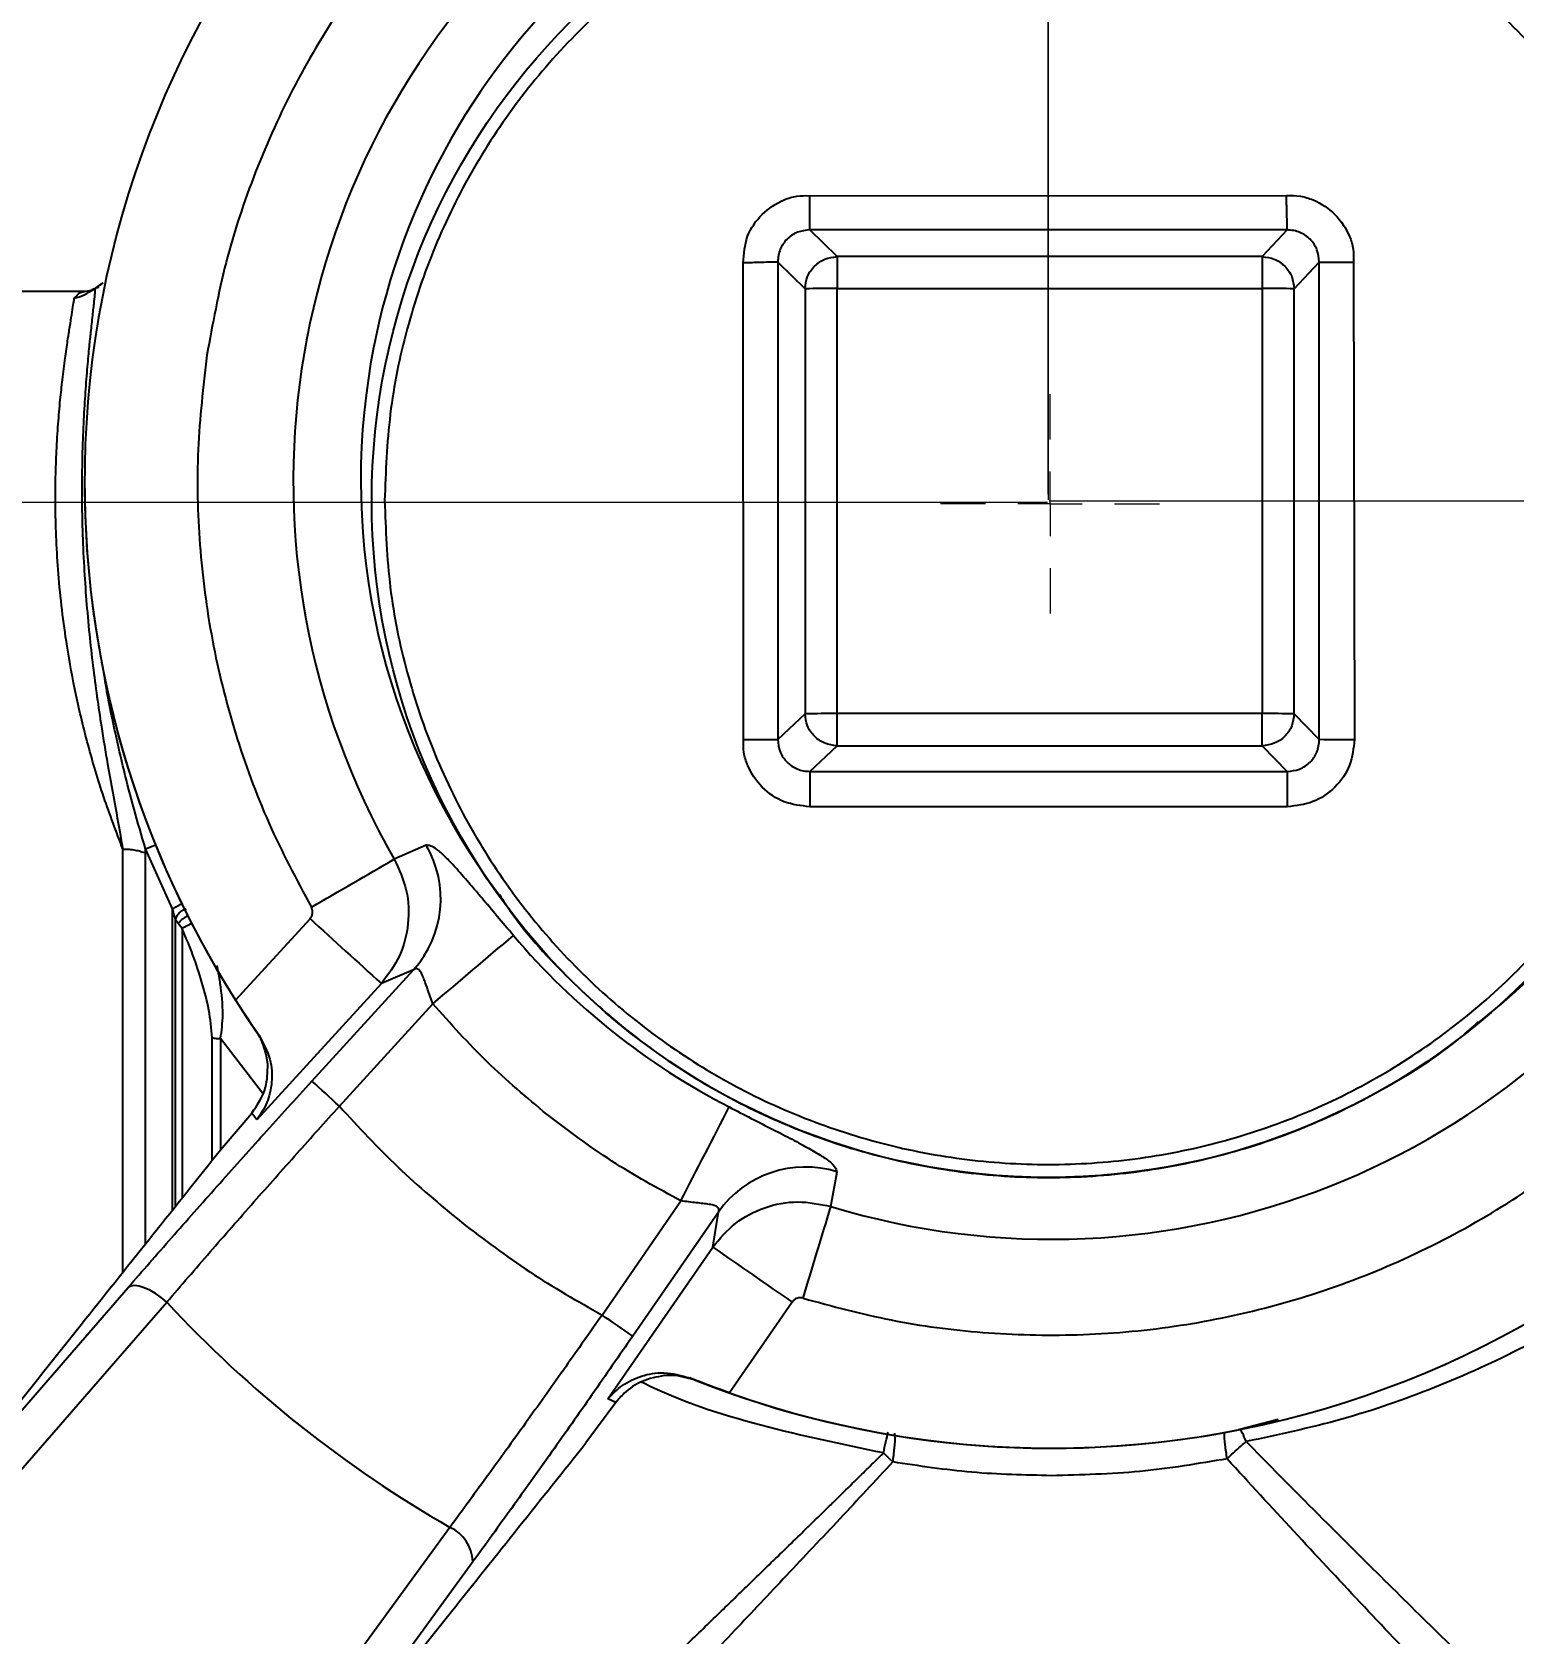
# Model space of a CAD drawing. Header units: millimetres. Extents: x 2278 to 4715, y 679 to 2402.
# Drawn here: x 3263 to 3378, y 1062.6 to 1186.9 of the extents above; entities that cross this region are included whole.
import ezdxf

# ---------------------------------------------------------------- set-up
doc = ezdxf.new("R2010")
doc.units = ezdxf.units.MM
doc.layers.add('10', color=7, linetype='Continuous', lineweight=0)
doc.layers.add('AM_5', color=3, linetype='Continuous', lineweight=25)
doc.styles.add('SLDTEXTSTYLE1', font='txt.shx', dxfattribs={"width": 0.7, "bigfont": 'gbcbig.shx'})
doc.dimstyles.new('SLDDIMSTYLE12$0', dxfattribs={"dimtxt": 12, "dimasz": 10, "dimexe": 0, "dimexo": 0.0625, "dimgap": 0.875, "dimtad": 1, "dimdec": 1, "dimlfac": 1.8, "dimrnd": 1e-09, "dimzin": 12, "dimdsep": 46, "dimtxsty": 'SLDTEXTSTYLE1', "dimcen": 0.09, "dimdle": 8.16, "dimclrd": 3, "dimclre": 3, "dimadec": 0, "dimazin": 3, "dimtfac": 1, "dimtdec": 1, "dimtofl": 0, "dimtmove": 0, "dimatfit": 3, "dimfxl": 0, "dimfrac": 2, "dimtolj": 1, "dimlwd": 5, "dimlwe": 5, "dimarcsym": 0})
doc.dimstyles.new('SLDDIMSTYLE12$3', dxfattribs={"dimtxt": 12, "dimasz": 10, "dimexe": 0, "dimexo": 0.0625, "dimgap": 0.875, "dimtad": 1, "dimdec": 1, "dimlfac": 1.8, "dimrnd": 1e-09, "dimzin": 12, "dimdsep": 46, "dimtxsty": 'SLDTEXTSTYLE1', "dimcen": 0.09, "dimdle": 8.16, "dimclrd": 3, "dimclre": 3, "dimadec": 0, "dimazin": 3, "dimtfac": 1, "dimtdec": 1, "dimtofl": 0, "dimtmove": 0, "dimatfit": 3, "dimfxl": 0, "dimfrac": 2, "dimtolj": 1, "dimlwd": 5, "dimlwe": 5, "dimarcsym": 0})

# ---------------------------------------------------------------- blocks, each defined once
blk = doc.blocks.new('SW_CENTERMARKSYMBOL_19')
at = {"layer": '10', "color": 0}
for p, q in [((0, 1), (0, 1.7)), ((0, 0), (0, 0.5)), ((-1, 0), (-1.7, 0)), ((0, 0), (-0.5, 0)), ((0, 0), (0, -0.5)), ((0, 0), (0.5, 0)), ((1, 0), (1.7, 0)), ((0, -1), (0, -1.7))]:
    blk.add_line(p, q, dxfattribs=at)
blk = doc.blocks.new('*D70')
at = {"layer": 'AM_5', "color": 3, "linetype": 'Continuous', "lineweight": 5, "transparency": 16777216}
for p, q in [((3219.1, 1185.07), (3219.1, 1334.18)), ((3331.87, 1334.18), (3229.1, 1334.18))]:
    blk.add_line(p, q, dxfattribs=at)
at = {"layer": 'AM_5', "color": 3, "lineweight": 5, "transparency": 16777216}
blk.add_line((3341.87, 1150.6), (3341.87, 1334.18), dxfattribs=at)
at = {"layer": 'AM_5', "color": 3, "transparency": 16777216}
for points in [[(3229.1, 1335.85), (3229.1, 1332.52), (3219.1, 1334.18)], [(3331.87, 1335.85), (3331.87, 1332.52), (3341.87, 1334.18)]]:
    blk.add_solid(points, dxfattribs=at)
at = {"layer": 'Defpoints', "color": 0, "transparency": 16777216}
for p in [(3219.1, 1334.18), (3219.1, 1185.01), (3341.87, 1150.54)]:
    blk.add_point(p, dxfattribs=at)
at = {"layer": 'AM_5', "color": 0, "transparency": 16777216, "insert": (3280.49, 1341.06), "char_height": 12, "attachment_point": 5, "style": 'SLDTEXTSTYLE1'}
blk.add_mtext('\\A1;123', dxfattribs=at)
blk = doc.blocks.new('*D71')
at = {"layer": 'AM_5', "color": 3, "lineweight": 5, "transparency": 16777216}
blk.add_line((3341.86, 1151.04), (3341.86, 1334.14), dxfattribs=at)
at = {"layer": 'AM_5', "color": 3, "linetype": 'Continuous', "lineweight": 5, "transparency": 16777216}
for p, q in [((3351.86, 1334.14), (3509.1, 1334.14)), ((3519.1, 1224.84), (3519.1, 1334.14))]:
    blk.add_line(p, q, dxfattribs=at)
at = {"layer": 'AM_5', "color": 3, "transparency": 16777216}
for points in [[(3351.86, 1335.81), (3351.86, 1332.47), (3341.86, 1334.14)], [(3509.1, 1335.81), (3509.1, 1332.47), (3519.1, 1334.14)]]:
    blk.add_solid(points, dxfattribs=at)
at = {"layer": 'Defpoints', "color": 0, "transparency": 16777216}
for p in [(3519.1, 1334.14), (3519.1, 1224.77), (3341.86, 1150.98)]:
    blk.add_point(p, dxfattribs=at)
at = {"layer": 'AM_5', "color": 0, "transparency": 16777216, "insert": (3430.48, 1341.01), "char_height": 12, "attachment_point": 5, "style": 'SLDTEXTSTYLE1'}
blk.add_mtext('\\A1;178', dxfattribs=at)
blk = doc.blocks.new('*D62')
at = {"layer": 'AM_5', "color": 3, "lineweight": 5, "transparency": 16777216}
blk.add_line((3635.07, 1267.98), (3666.32, 1267.98), dxfattribs=at)
at = {"layer": 'AM_5', "color": 3, "linetype": 'Continuous', "lineweight": 5, "transparency": 16777216}
for p, q in [((3666.32, 1257.98), (3666.32, 1160.54)), ((3341.94, 1150.54), (3666.32, 1150.54))]:
    blk.add_line(p, q, dxfattribs=at)
at = {"layer": 'AM_5', "color": 3, "transparency": 16777216}
for points in [[(3664.65, 1257.98), (3667.99, 1257.98), (3666.32, 1267.98)], [(3664.65, 1160.54), (3667.99, 1160.54), (3666.32, 1150.54)]]:
    blk.add_solid(points, dxfattribs=at)
at = {"layer": 'Defpoints', "color": 0, "transparency": 16777216}
for p in [(3635.01, 1267.98), (3341.87, 1150.54), (3666.32, 1150.54)]:
    blk.add_point(p, dxfattribs=at)
at = {"layer": 'AM_5', "color": 0, "transparency": 16777216, "insert": (3659.44, 1209.26), "char_height": 12, "attachment_point": 5, "rotation": 90, "style": 'SLDTEXTSTYLE1'}
blk.add_mtext('\\A1;115', dxfattribs=at)
blk = doc.blocks.new('*D74')
at = {"layer": 'AM_5', "color": 3, "lineweight": 5, "transparency": 16777216}
blk.add_line((3341.8, 1150.4), (3153.8, 1150.4), dxfattribs=at)
at = {"layer": 'AM_5', "color": 3, "linetype": 'Continuous', "lineweight": 5, "transparency": 16777216}
for p, q in [((3153.8, 1140.4), (3153.8, 918.79)), ((3296.05, 908.79), (3153.8, 908.79))]:
    blk.add_line(p, q, dxfattribs=at)
at = {"layer": 'AM_5', "color": 3, "transparency": 16777216}
for points in [[(3152.14, 1140.4), (3155.47, 1140.4), (3153.8, 1150.4)], [(3152.14, 918.79), (3155.47, 918.79), (3153.8, 908.79)]]:
    blk.add_solid(points, dxfattribs=at)
at = {"layer": 'Defpoints', "color": 0, "transparency": 16777216}
for p in [(3341.86, 1150.4), (3153.8, 908.79), (3296.11, 908.79)]:
    blk.add_point(p, dxfattribs=at)
at = {"layer": 'AM_5', "color": 0, "transparency": 16777216, "insert": (3146.93, 976.07), "char_height": 12, "attachment_point": 5, "rotation": 90, "style": 'SLDTEXTSTYLE1'}
blk.add_mtext('\\A1;245', dxfattribs=at)
blk = doc.blocks.new('*D63')
at = {"layer": 'AM_5', "color": 3, "linetype": 'Continuous', "lineweight": 5, "transparency": 16777216}
blk.add_line((3488.29, 1319.25), (3462.48, 1287.2), dxfattribs=at)
at = {"layer": 'AM_5', "color": 3, "lineweight": 5, "transparency": 16777216}
for p, q in [((3409.08, 1220.99), (3409.26, 1220.99)), ((3409.17, 1220.9), (3409.17, 1221.08))]:
    blk.add_line(p, q, dxfattribs=at)
at = {"layer": 'AM_5', "color": 3, "transparency": 16777216}
blk.add_solid([(3461.18, 1288.24), (3463.78, 1286.15), (3456.21, 1279.41)], dxfattribs=at)
at = {"layer": 'Defpoints', "color": 0, "transparency": 16777216}
for p in [(3456.21, 1279.41), (3362.13, 1162.58)]:
    blk.add_point(p, dxfattribs=at)
at = {"layer": 'AM_5', "color": 0, "transparency": 16777216, "insert": (3473.17, 1311.43), "char_height": 12, "attachment_point": 5, "rotation": 51.1543, "style": 'SLDTEXTSTYLE1'}
blk.add_mtext('\\A1;%%C420', dxfattribs=at)

msp = doc.modelspace()

# ---------------------------------------------------------------- linework, layer by layer
at = {"color": 7, "linetype": 'Continuous', "lineweight": 25}
for p, q in [((3323.367, 1174.205), (3360.337, 1174.218)), ((3325.477, 1169.474), (3323.367, 1171.542)), ((3360.4, 1171.542), (3323.367, 1171.542)), ((3360.4, 1171.542), (3358.452, 1169.474)), ((3318.22, 1132.016), (3318.185, 1168.989)), ((3320.88, 1169.055), (3322.991, 1166.988)), ((3320.88, 1169.055), (3320.88, 1132.021)), ((3358.452, 1169.474), (3325.477, 1169.474)), ((3360.941, 1166.988), (3362.885, 1169.051)), ((3362.885, 1132.025), (3362.885, 1169.051)), ((3365.547, 1169.045), (3365.622, 1132.02)), ((3268.011, 1167.083), (3268.097, 1167.09)), ((3268.097, 1167.09), (3268.22, 1167.1)), ((3268.311, 1167.31), (3268.303, 1167.204)), ((3267.074, 1166.774), (3256.927, 1166.774)), ((3322.991, 1166.988), (3322.991, 1134.013)), ((3325.477, 1134.018), (3325.477, 1166.993)), ((3325.477, 1166.993), (3358.452, 1166.993)), ((3358.452, 1166.993), (3358.452, 1134.018)), ((3360.941, 1134.013), (3360.941, 1166.988)), ((3289.374, 1150.674), (3289.374, 1150.666)), ((3322.991, 1134.013), (3320.88, 1132.021)), ((3358.452, 1134.018), (3325.477, 1134.018)), ((3362.885, 1132.025), (3360.941, 1134.013)), ((3323.371, 1129.537), (3325.477, 1131.524)), ((3325.477, 1131.524), (3358.452, 1131.524)), ((3358.452, 1131.524), (3360.396, 1129.537)), ((3323.371, 1129.537), (3360.396, 1129.537)), ((3360.396, 1126.794), (3323.371, 1126.794)), ((3271.832, 1123.204), (3271.83, 1123.534)), ((3273.913, 1118.874), (3271.83, 1123.534)), ((3293.6, 1123.824), (3291.127, 1122.72)), ((3273.913, 1118.844), (3273.913, 1118.874)), ((3273.922, 1118.841), (3273.913, 1118.874)), ((3274.361, 1117.728), (3274.162, 1118.009)), ((3274.662, 1117.344), (3274.361, 1117.728)), ((3278.818, 1111.786), (3284.59, 1118.112)), ((3284.737, 1105.506), (3292.624, 1114.149)), ((3292.624, 1114.149), (3290.12, 1113.081)), ((3290.12, 1113.081), (3280.466, 1102.503)), ((3286.868, 1103.566), (3294.12, 1111.513)), ((3280.899, 1104.585), (3277.649, 1108.803)), ((3280.417, 1109.364), (3280.64, 1109.057)), ((3281.197, 1107.572), (3281.194, 1107.576)), ((3281.308, 1106.819), (3281.197, 1107.572)), ((3277.635, 1100.172), (3280.079, 1103.033)), ((3280.466, 1102.503), (3280.079, 1103.033)), ((3324.996, 1095.785), (3325.475, 1098.474)), ((3307.246, 1087.36), (3313.356, 1096.215)), ((3316.267, 1095.346), (3309.621, 1085.716)), ((3315.83, 1092.635), (3316.267, 1095.346)), ((3307.696, 1080.848), (3315.83, 1092.635)), ((3253.792, 1070.262), (3270.478, 1089.499)), ((3256.813, 1069.195), (3273.469, 1088.357)), ((3321.991, 1088.367), (3317.128, 1081.32)), ((3313.002, 1082.661), (3312.071, 1082.662)), ((3313.006, 1082.659), (3313.002, 1082.661)), ((3314.419, 1082.323), (3313.006, 1082.659)), ((3314.056, 1082.483), (3314.419, 1082.323)), ((3308.318, 1080.574), (3305.989, 1077.435)), ((3308.318, 1080.574), (3307.696, 1080.848)), ((3359.692, 1079.265), (3356.618, 1078.447)), ((3356.618, 1078.447), (3356.618, 1078.447)), ((3329.073, 1076.658), (3329.523, 1076.233)), ((3355.736, 1076.208), (3356.047, 1076.511)), ((3329.523, 1076.233), (3329.797, 1075.962)), ((3295.434, 1070.888), (3280.49, 1050.364)), ((3282.215, 1047.658), (3297.225, 1068.227))]:
    msp.add_line(p, q, dxfattribs=at)
at = {"color": 7, "linetype": 'Continuous', "lineweight": 25, "flags": 128}
for points in [[(3325.477, 1169.474), (3325.477, 1169.387), (3325.477, 1169.218), (3325.477, 1168.975), (3325.477, 1168.665), (3325.477, 1168.299), (3325.477, 1167.889), (3325.477, 1167.449), (3325.477, 1166.993)], [(3358.452, 1169.474), (3358.452, 1169.387), (3358.452, 1169.218), (3358.452, 1168.975), (3358.452, 1168.665), (3358.452, 1168.299), (3358.452, 1167.889), (3358.452, 1167.449), (3358.452, 1166.993)], [(3325.477, 1131.524), (3325.477, 1131.611), (3325.477, 1131.78), (3325.477, 1132.024), (3325.477, 1132.335), (3325.477, 1132.704), (3325.477, 1133.116), (3325.477, 1133.559), (3325.477, 1134.018)], [(3358.452, 1131.524), (3358.452, 1131.611), (3358.452, 1131.78), (3358.452, 1132.024), (3358.452, 1132.335), (3358.452, 1132.704), (3358.452, 1133.116), (3358.452, 1133.559), (3358.452, 1134.018)], [(3323.371, 1129.537), (3323.371, 1129.441), (3323.371, 1129.256), (3323.371, 1128.988), (3323.371, 1128.645), (3323.371, 1128.24), (3323.371, 1127.786), (3323.371, 1127.298), (3323.371, 1126.794)], [(3360.396, 1129.537), (3360.396, 1129.441), (3360.396, 1129.256), (3360.396, 1128.988), (3360.396, 1128.645), (3360.396, 1128.24), (3360.396, 1127.786), (3360.396, 1127.298), (3360.396, 1126.794)], [(3270.064, 1090.682), (3270.064, 1093.687), (3270.064, 1098.82), (3270.064, 1103.92), (3270.064, 1108.963), (3270.064, 1113.925), (3270.064, 1118.783), (3270.064, 1123.514)], [(3271.832, 1092.902), (3271.832, 1092.91), (3271.832, 1098.122), (3271.832, 1103.302), (3271.832, 1108.426), (3271.832, 1113.467), (3271.832, 1118.402), (3271.832, 1123.204)], [(3273.913, 1095.516), (3273.913, 1099.108), (3273.913, 1104.16), (3273.913, 1109.149), (3273.913, 1114.053), (3273.913, 1118.844)], [(3274.162, 1095.829), (3274.162, 1098.557), (3274.162, 1103.53), (3274.162, 1108.446), (3274.162, 1113.28), (3274.162, 1118.009)], [(3274.662, 1117.344), (3274.662, 1112.452), (3274.662, 1107.45), (3274.662, 1102.365), (3274.662, 1097.224), (3274.662, 1096.448)], [(3276.994, 1099.387), (3276.994, 1103.943), (3276.994, 1108.876)], [(3277.649, 1108.803), (3277.649, 1103.892), (3277.649, 1100.198)], [(3273.469, 1088.357), (3273.04, 1088.713), (3272.594, 1089.026), (3272.149, 1089.284), (3271.721, 1089.477), (3271.326, 1089.598), (3270.979, 1089.642), (3270.693, 1089.609), (3270.478, 1089.499)]]:
    msp.add_lwpolyline(points, dxfattribs=at)
at = {"color": 7, "linetype": 'Continuous', "lineweight": 25}
msp.add_circle((3341.874, 1150.541), 52.5, dxfattribs=at)
for centre, radius, start, end in [((3342.1, 1152.041), 75, 10.54851, 92.46086), ((3342.099, 1152.052), 58.809, 13.09228, 89.91829), ((3342.099, 1152.041), 75, 130.5515, 212.46111), ((3342.099, 1152.132), 53.574, 308.26934, 171.50515), ((3342.099, 1152.052), 58.809, 133.09211, 209.9183), ((3324.938, 801.457), 365.536, 89.91553, 90.30529), ((3358.998, 807.206), 359.787, 89.69056, 90.08686), ((3342.099, 1152.132), 53.574, 171.50512, 216.90515), ((3342.099, 1152.028), 75, 179.85416, 214.67082), ((3324.938, 768.482), 365.536, 89.91553, 90.30529), ((3358.998, 774.231), 359.787, 89.69056, 90.08686), ((3365.022, 1527.786), 395.766, 269.69056, 270.08686), ((3260.794, 1152.826), 31.302, 290.645, 292.15846), ((3286.45, 1119.659), 8.275, 318.25455, 30.22182), ((2606.349, 2300.869), 1362.702, 299.853963, 300.166528), ((3342.099, 1152.052), 58.81, 253.09221, 329.91815), ((3273.515, 1117.784), 1.132, 68.96163, 69.4452), ((4195.286, 2113.66), 1349.252, 227.54871, 227.866183), ((3342.1, 1152.041), 75, 250.55137, 332.45778), ((2193.245, 2415.511), 1706.557, 310.172067, 310.447019), ((3342.099, 1152.115), 54.664, 220.22866, 242.78205), ((2935.693, 719.844), 520.16, 47.53594, 47.85337), ((769.836, 2406.31), 2861.092, 332.748286, 332.912361), ((3323.026, 1090.567), 8.278, 72.79245, 144.73438), ((-600.799, 2282.936), 4101.365, 343.070862, 343.174801), ((4015, 2095.522), 1222.547, 235.11742, 235.46867), ((3342.099, 1152.109), 93.672, 222.88982, 240.12065), ((3040.26, 699.163), 471.146, 55.13015, 55.48148), ((3342.1, 1152.028), 75, 248.34145, 281.16149), ((3294.169, 1068.104), 3.059, 2.31011, 65.56225)]:
    msp.add_arc(centre, radius, start, end, dxfattribs=at)
for points, knots in [([(3341.666, 981.809), (3344.227, 981.834), (3347.807, 981.869), (3353.076, 982.148), (3357.541, 982.483), (3362.857, 983.049), (3368.426, 983.822), (3374.239, 984.832), (3380.211, 986.088), (3386.287, 987.599), (3392.424, 989.369), (3398.59, 991.404), (3404.753, 993.703), (3410.89, 996.268), (3416.978, 999.099), (3422.998, 1002.192), (3428.931, 1005.547), (3434.76, 1009.159), (3440.469, 1013.025), (3446.045, 1017.139), (3451.472, 1021.496), (3456.738, 1026.09), (3461.829, 1030.915), (3466.734, 1035.963), (3471.441, 1041.226), (3475.939, 1046.695), (3480.217, 1052.364), (3484.266, 1058.221), (3488.075, 1064.258), (3491.637, 1070.463), (3494.942, 1076.828), (3497.983, 1083.341), (3500.752, 1089.99), (3503.243, 1096.764), (3505.448, 1103.652), (3507.363, 1110.641), (3508.981, 1117.718), (3510.299, 1124.872), (3511.312, 1132.089), (3512.016, 1139.356), (3512.409, 1146.66), (3512.488, 1153.988), (3512.251, 1161.326), (3511.697, 1168.661), (3510.825, 1175.979), (3509.634, 1183.266), (3508.126, 1190.508), (3506.301, 1197.693), (3504.161, 1204.806), (3501.707, 1211.833), (3498.942, 1218.762), (3495.869, 1225.578), (3492.492, 1232.269), (3488.815, 1238.821), (3484.841, 1245.221), (3480.576, 1251.456), (3476.025, 1257.514), (3471.193, 1263.382), (3466.086, 1269.049), (3460.709, 1274.501), (3455.263, 1279.549), (3449.789, 1284.201), (3444.331, 1288.471), (3438.706, 1292.513), (3432.925, 1296.321), (3426.997, 1299.89), (3420.935, 1303.212), (3414.749, 1306.282), (3408.452, 1309.095), (3402.059, 1311.647), (3395.583, 1313.933), (3389.046, 1315.95), (3382.471, 1317.692), (3375.898, 1319.157), (3369.404, 1320.339), (3363.115, 1321.236), (3357.591, 1321.819), (3352.708, 1322.187), (3347.884, 1322.426), (3341.91, 1322.543), (3336.393, 1322.433), (3331.124, 1322.161), (3326.659, 1321.824), (3321.343, 1321.259), (3315.774, 1320.485), (3309.961, 1319.476), (3303.989, 1318.219), (3297.913, 1316.709), (3291.775, 1314.938), (3285.61, 1312.904), (3279.447, 1310.604), (3273.31, 1308.039), (3267.222, 1305.209), (3261.202, 1302.115), (3255.269, 1298.76), (3249.44, 1295.148), (3243.731, 1291.283), (3238.155, 1287.169), (3232.728, 1282.811), (3227.462, 1278.217), (3222.371, 1273.393), (3217.466, 1268.345), (3212.759, 1263.082), (3208.261, 1257.612), (3203.983, 1251.944), (3199.934, 1246.087), (3196.125, 1240.05), (3192.563, 1233.844), (3189.258, 1227.479), (3186.215, 1220.967), (3183.453, 1214.316), (3181.116, 1208.034), (3179.838, 1203.929), (3179.275, 1202.12)], [0, 0, 0, 0, 0.01020738, 0.01427401, 0.02103699, 0.02805607, 0.03558666, 0.0434511, 0.05157826, 0.05991132, 0.06840986, 0.07704394, 0.08579098, 0.09463359, 0.10355821, 0.11255405, 0.12161242, 0.13072624, 0.1398897, 0.14909794, 0.15834689, 0.16763314, 0.17695375, 0.18630622, 0.19568842, 0.20509849, 0.21453484, 0.22399606, 0.23348097, 0.24298851, 0.25251779, 0.26206801, 0.27163852, 0.28122873, 0.29083816, 0.30046642, 0.31011319, 0.31977821, 0.32946132, 0.33916239, 0.34888138, 0.35861831, 0.36837328, 0.37814642, 0.38793798, 0.39774825, 0.40757761, 0.41742653, 0.42729557, 0.4371854, 0.4470968, 0.45703069, 0.46698816, 0.47697044, 0.48697902, 0.49701559, 0.50708218, 0.51718117, 0.52731537, 0.53748817, 0.54770366, 0.5569145, 0.56612256, 0.57532659, 0.5845258, 0.59371913, 0.60290519, 0.61208206, 0.62124705, 0.63039624, 0.63952364, 0.64861966, 0.65766788, 0.66663751, 0.67546331, 0.68397889, 0.69196332, 0.69760555, 0.70350123, 0.71121989, 0.72142727, 0.72549391, 0.73225688, 0.73927596, 0.74680655, 0.754671, 0.76279816, 0.77113122, 0.77962976, 0.78826384, 0.79701087, 0.80585349, 0.81477811, 0.82377394, 0.83283231, 0.84194614, 0.85110959, 0.86031783, 0.86956679, 0.87885303, 0.88817364, 0.89752611, 0.90690831, 0.91631839, 0.92575473, 0.93521596, 0.94470086, 0.95420841, 0.96373768, 0.97328791, 0.98285841, 0.99244862, 1, 1, 1, 1]), ([(3342.483, 1302.498), (3344.883, 1302.461), (3348.242, 1302.409), (3353.184, 1302.105), (3357.374, 1301.748), (3362.361, 1301.157), (3367.582, 1300.357), (3373.028, 1299.319), (3378.616, 1298.036), (3384.295, 1296.497), (3390.023, 1294.699), (3395.767, 1292.639), (3401.497, 1290.315), (3407.19, 1287.727), (3412.822, 1284.877), (3418.373, 1281.767), (3423.826, 1278.401), (3429.164, 1274.781), (3434.37, 1270.914), (3439.428, 1266.806), (3444.326, 1262.461), (3449.05, 1257.889), (3453.586, 1253.095), (3457.922, 1248.09), (3462.046, 1242.881), (3465.948, 1237.477), (3469.618, 1231.89), (3473.044, 1226.129), (3476.219, 1220.205), (3479.132, 1214.13), (3481.777, 1207.915), (3484.145, 1201.573), (3486.23, 1195.116), (3488.025, 1188.557), (3489.524, 1181.908), (3490.723, 1175.184), (3491.62, 1168.399), (3492.195, 1161.565), (3492.469, 1155.498), (3492.418, 1151.714), (3492.397, 1150.221)], [0, 0, 0, 0, 0.0302952, 0.0423856, 0.0624901, 0.08336, 0.1057536, 0.1291426, 0.1533151, 0.1781023, 0.2033838, 0.2290707, 0.2550958, 0.2814075, 0.3079654, 0.3347376, 0.3616982, 0.3888263, 0.4161047, 0.4435189, 0.4710571, 0.4987089, 0.526466, 0.5543209, 0.5822674, 0.6103001, 0.6384144, 0.6666062, 0.6948723, 0.7232096, 0.7516156, 0.7800883, 0.8086258, 0.8372268, 0.86589, 0.8946146, 0.9234, 0.9522458, 0.9811519, 1, 1, 1, 1]), ([(3233.515, 1048.217), (3232.555, 1049.217), (3230.065, 1051.81), (3226.284, 1056.223), (3222.152, 1061.426), (3218.252, 1066.831), (3214.582, 1072.418), (3211.156, 1078.179), (3207.981, 1084.102), (3205.068, 1090.178), (3202.423, 1096.392), (3200.055, 1102.735), (3197.97, 1109.192), (3196.175, 1115.751), (3194.676, 1122.399), (3193.477, 1129.123), (3192.582, 1135.909), (3191.997, 1142.743), (3191.724, 1149.611), (3191.765, 1156.498), (3192.122, 1163.391), (3192.797, 1170.275), (3193.79, 1177.135), (3195.102, 1183.957), (3196.731, 1190.726), (3198.677, 1197.428), (3200.936, 1204.047), (3203.508, 1210.571), (3206.389, 1216.984), (3209.576, 1223.271), (3213.064, 1229.42), (3216.848, 1235.416), (3220.925, 1241.245), (3225.288, 1246.894), (3229.932, 1252.349), (3234.851, 1257.599), (3239.86, 1262.455), (3244.915, 1266.927), (3249.973, 1271.025), (3255.2, 1274.901), (3260.594, 1278.532), (3265.07, 1281.33), (3267.794, 1282.826), (3268.621, 1283.28)], [0, 0, 0, 0, 0.0151775, 0.0393292, 0.0635604, 0.0878663, 0.1122429, 0.1366868, 0.161195, 0.1857649, 0.2103945, 0.2350819, 0.2598255, 0.2846241, 0.3094766, 0.3343824, 0.3593409, 0.3843518, 0.409415, 0.4345306, 0.4596989, 0.4849206, 0.5101965, 0.5355275, 0.5609152, 0.5863611, 0.6118672, 0.6374358, 0.6630699, 0.6887726, 0.714548, 0.7404006, 0.7663359, 0.7923603, 0.8184816, 0.8447092, 0.8710544, 0.8948026, 0.918543, 0.942272, 0.9659875, 0.9896862, 1, 1, 1, 1]), ([(3406.614, 1167.042), (3406.013, 1169.309), (3404.797, 1173.894), (3402.025, 1180.545), (3398.511, 1187.022), (3394.195, 1193.178), (3389.134, 1198.885), (3383.42, 1203.995), (3377.155, 1208.412), (3370.455, 1212.058), (3363.486, 1214.877), (3356.383, 1216.843), (3349.279, 1218.047), (3344.538, 1218.199), (3342.194, 1218.275)], [0, 0, 0, 0, 0.079193, 0.1601594, 0.2427828, 0.3278545, 0.4136411, 0.5, 0.5863536, 0.6721403, 0.7572171, 0.8398354, 0.9208043, 1, 1, 1, 1]), ([(3296.848, 1200.408), (3295.113, 1198.677), (3291.63, 1195.203), (3287.165, 1189.276), (3283.327, 1182.896), (3280.255, 1176.114), (3277.911, 1169.074), (3277.029, 1164.233), (3276.589, 1161.823)], [0, 0, 0, 0, 0.1654437, 0.332195, 0.5, 0.6677943, 0.834551, 1, 1, 1, 1]), ([(3318.185, 1168.989), (3318.241, 1169.696), (3318.352, 1171.09), (3319.589, 1172.842), (3321.025, 1173.81), (3322.343, 1174.216), (3323.027, 1174.209), (3323.367, 1174.205)], [0, 0, 0, 0, 0.2548061, 0.5030235, 0.7512335, 0.8766037, 1, 1, 1, 1]), ([(3360.4, 1171.542), (3360.399, 1171.606), (3360.398, 1171.737), (3360.384, 1172.33), (3360.367, 1173.013), (3360.352, 1173.653), (3360.342, 1174.023), (3360.337, 1174.218)], [0, 0, 0, 0, 0.2386603, 0.491323, 0.7193143, 0.8531728, 1, 1, 1, 1]), ([(3360.337, 1174.218), (3360.703, 1174.217), (3361.409, 1174.216), (3362.746, 1173.81), (3364.193, 1172.838), (3365.161, 1171.387), (3365.567, 1170.07), (3365.554, 1169.385), (3365.547, 1169.045)], [0, 0, 0, 0, 0.1326034, 0.256109, 0.503904, 0.7516959, 0.877002, 1, 1, 1, 1]), ([(3323.367, 1171.542), (3323.04, 1171.51), (3322.546, 1171.462), (3321.964, 1171.148), (3321.463, 1170.742), (3321.099, 1170.19), (3320.904, 1169.564), (3320.888, 1169.227), (3320.88, 1169.055)], [0, 0, 0, 0, 0.2493138, 0.3761129, 0.5001652, 0.7410461, 0.8682365, 1, 1, 1, 1]), ([(3362.885, 1169.051), (3362.853, 1169.378), (3362.805, 1169.871), (3362.492, 1170.453), (3362.086, 1170.955), (3361.534, 1171.321), (3360.907, 1171.517), (3360.571, 1171.533), (3360.4, 1171.542)], [0, 0, 0, 0, 0.2493268, 0.3762956, 0.5001656, 0.7420044, 0.8689622, 1, 1, 1, 1]), ([(3320.88, 1169.055), (3320.813, 1169.053), (3320.676, 1169.05), (3320.068, 1169.036), (3319.385, 1169.019), (3318.752, 1169.003), (3318.38, 1168.994), (3318.185, 1168.989)], [0, 0, 0, 0, 0.2438999, 0.4992707, 0.7200727, 0.8527413, 1, 1, 1, 1]), ([(3267.914, 1167.026), (3267.911, 1166.971), (3267.905, 1166.858), (3267.885, 1166.615), (3267.855, 1166.306), (3267.815, 1165.923), (3267.764, 1165.459), (3267.703, 1164.908), (3267.635, 1164.283), (3267.55, 1163.499), (3267.439, 1162.429), (3267.299, 1160.923), (3267.148, 1159.03), (3267.012, 1156.828), (3266.909, 1154.287), (3266.868, 1151.421), (3266.913, 1148.421), (3267.035, 1145.562), (3267.217, 1142.86), (3267.45, 1140.288), (3267.729, 1137.786), (3268.042, 1135.392), (3268.42, 1132.851), (3268.899, 1129.984), (3269.477, 1126.813), (3269.873, 1124.589), (3270.064, 1123.514)], [0, 0, 0, 0, 0.0257976, 0.0525021, 0.0801114, 0.1086272, 0.1380565, 0.1683988, 0.199647, 0.2289254, 0.270324, 0.3238538, 0.3815482, 0.4374253, 0.4959393, 0.5596207, 0.6187306, 0.6691438, 0.7133369, 0.7562168, 0.7942673, 0.8305957, 0.8651667, 0.9070886, 0.9551301, 1, 1, 1, 1]), ([(3267.921, 1167.04), (3267.806, 1166.968), (3267.539, 1166.802), (3267.242, 1166.784), (3267.072, 1166.775)], [0, 0, 0, 0, 0.4312617, 1, 1, 1, 1]), ([(3267.776, 1166.932), (3267.796, 1166.947), (3267.822, 1166.966), (3267.872, 1166.999), (3267.896, 1167.015), (3267.908, 1167.022), (3267.914, 1167.026)], [0, 0, 0, 0, 0.6302652, 0.8372339, 0.9218731, 1, 1, 1, 1]), ([(3268.011, 1167.083), (3267.994, 1167.074), (3267.962, 1167.055), (3267.93, 1167.036), (3267.914, 1167.026)], [0, 0, 0, 0, 0.5015917, 1, 1, 1, 1]), ([(3268.533, 1167.41), (3268.471, 1167.39), (3268.394, 1167.366), (3268.214, 1167.224), (3268.147, 1167.173), (3268.101, 1167.14), (3268.068, 1167.118), (3268.038, 1167.099), (3268.02, 1167.088), (3268.011, 1167.083)], [0, 0, 0, 0, 0.68680521, 0.84065517, 0.91063067, 0.9556871, 0.97981517, 0.98992374, 1, 1, 1, 1]), ([(3270.064, 1123.514), (3269.554, 1124.86), (3268.522, 1127.581), (3267.342, 1131.57), (3266.397, 1135.496), (3265.756, 1138.985), (3265.326, 1142.12), (3265.056, 1144.864), (3264.895, 1147.488), (3264.828, 1150.001), (3264.84, 1152.31), (3264.918, 1154.498), (3265.042, 1156.502), (3265.203, 1158.335), (3265.389, 1160.046), (3265.586, 1161.586), (3265.783, 1162.944), (3265.958, 1164.069), (3266.107, 1164.997), (3266.226, 1165.742), (3266.272, 1166.078), (3266.295, 1166.241)], [0, 0, 0, 0, 0.061871, 0.1250645, 0.1864714, 0.2501378, 0.2985674, 0.3490617, 0.3985754, 0.4478077, 0.5000979, 0.5463983, 0.5979911, 0.6485796, 0.6949368, 0.750549, 0.802481, 0.8511011, 0.9012638, 0.9521004, 1, 1, 1, 1]), ([(3266.295, 1166.241), (3266.563, 1166.321), (3267.104, 1166.481), (3267.551, 1166.781), (3267.776, 1166.932)], [0, 0, 0, 0, 0.4960276, 1, 1, 1, 1]), ([(3266.295, 1166.241), (3266.448, 1166.406), (3266.737, 1166.716), (3266.967, 1166.748), (3267.074, 1166.763)], [0, 0, 0, 0, 0.5314607, 1, 1, 1, 1]), ([(3276.589, 1161.823), (3276.305, 1159.389), (3275.734, 1154.502), (3275.919, 1147.084), (3276.875, 1139.7), (3278.682, 1132.477), (3281.22, 1125.504), (3283.536, 1121.164), (3284.69, 1119.002)], [0, 0, 0, 0, 0.16544369, 0.33219497, 0.49999998, 0.6677943, 0.83455097, 1, 1, 1, 1]), ([(3171.796, 1153.301), (3171.78, 1152.309), (3171.725, 1148.87), (3171.961, 1142.981), (3172.5, 1135.647), (3173.376, 1128.329), (3174.565, 1121.042), (3176.074, 1113.799), (3177.899, 1106.615), (3180.039, 1099.502), (3182.493, 1092.474), (3185.258, 1085.546), (3188.33, 1078.729), (3191.708, 1072.039), (3195.385, 1065.487), (3199.359, 1059.087), (3203.624, 1052.851), (3208.175, 1046.793), (3213.007, 1040.925), (3218.114, 1035.259), (3223.491, 1029.806), (3228.937, 1024.759), (3234.411, 1020.106), (3239.869, 1015.837), (3245.494, 1011.795), (3251.275, 1007.986), (3257.203, 1004.418), (3263.265, 1001.096), (3269.451, 998.026), (3275.748, 995.212), (3282.141, 992.66), (3288.617, 990.374), (3295.154, 988.358), (3301.729, 986.615), (3308.302, 985.151), (3314.796, 983.969), (3321.085, 983.072), (3326.609, 982.488), (3331.492, 982.122), (3336.316, 981.875), (3339.73, 981.833), (3341.666, 981.809)], [0, 0, 0, 0, 0.01109766, 0.03845632, 0.06586598, 0.09332727, 0.12084104, 0.14840835, 0.17603052, 0.20370911, 0.23144601, 0.25924341, 0.28710389, 0.31503048, 0.34302669, 0.37109662, 0.39924508, 0.42747773, 0.45580122, 0.48422349, 0.51275401, 0.54140426, 0.56723687, 0.59306169, 0.61887522, 0.6446752, 0.67045871, 0.69622182, 0.72195917, 0.74766321, 0.77332291, 0.7989215, 0.8244321, 0.84980864, 0.87496476, 0.89971751, 0.9236002, 0.94599323, 0.96181736, 0.97835234, 1, 1, 1, 1]), ([(3271.83, 1123.534), (3271.526, 1124.562), (3270.912, 1126.635), (3270.142, 1129.613), (3269.362, 1133.018), (3268.828, 1135.626), (3268.602, 1137.168), (3268.572, 1137.37)], [0, 0, 0, 0, 0.2086078, 0.4204927, 0.6329881, 0.9518433, 1, 1, 1, 1]), ([(3323.371, 1126.794), (3322.688, 1126.872), (3321.321, 1127.027), (3319.578, 1128.231), (3318.608, 1129.672), (3318.2, 1130.991), (3318.213, 1131.677), (3318.22, 1132.016)], [0, 0, 0, 0, 0.2495155, 0.4993463, 0.7494031, 0.8758585, 1, 1, 1, 1]), ([(3318.22, 1132.016), (3318.539, 1132.016), (3319.199, 1132.016), (3320.056, 1132.018), (3320.681, 1132.019), (3320.815, 1132.021), (3320.88, 1132.021)], [0, 0, 0, 0, 0.2426841, 0.5013251, 0.7592367, 1, 1, 1, 1]), ([(3320.88, 1132.021), (3320.912, 1131.694), (3320.96, 1131.201), (3321.276, 1130.619), (3321.682, 1130.12), (3322.234, 1129.757), (3322.86, 1129.561), (3323.199, 1129.545), (3323.371, 1129.537)], [0, 0, 0, 0, 0.2493016, 0.375853, 0.5001539, 0.7402565, 0.8676627, 1, 1, 1, 1]), ([(3360.396, 1129.537), (3360.723, 1129.569), (3361.217, 1129.617), (3361.798, 1129.933), (3362.299, 1130.338), (3362.664, 1130.89), (3362.86, 1131.517), (3362.876, 1131.854), (3362.885, 1132.025)], [0, 0, 0, 0, 0.2493148, 0.376036, 0.5001542, 0.7412291, 0.8683988, 1, 1, 1, 1]), ([(3365.622, 1132.02), (3365.544, 1131.336), (3365.388, 1129.965), (3364.182, 1128.234), (3362.451, 1127.028), (3361.081, 1126.872), (3360.396, 1126.794)], [0, 0, 0, 0, 0.2498541, 0.5000068, 0.7501542, 1, 1, 1, 1]), ([(3300.365, 1116.811), (3299.945, 1117.308), (3299.095, 1118.315), (3298.199, 1119.38), (3297.63, 1120.055), (3297.296, 1120.449), (3296.671, 1121.182), (3295.874, 1122.093), (3295.053, 1122.955), (3294.177, 1123.752), (3293.831, 1123.795), (3293.6, 1123.824)], [0, 0, 0, 0, 0.1235463, 0.2500747, 0.2792914, 0.3122334, 0.3634887, 0.4998737, 0.6231492, 0.7493974, 1, 1, 1, 1]), ([(3291.127, 1122.72), (3291.489, 1121.929), (3292.214, 1120.346), (3292.301, 1117.71), (3291.67, 1115.156), (3290.637, 1113.773), (3290.12, 1113.081)], [0, 0, 0, 0, 0.250367, 0.5005248, 0.7501034, 1, 1, 1, 1]), ([(3299.282, 1119.979), (3299.59, 1119.507), (3301.149, 1117.115), (3304.682, 1113.329), (3309.812, 1108.755), (3315.551, 1104.938), (3321.725, 1101.889), (3328.247, 1099.676), (3335.001, 1098.332), (3341.873, 1097.882), (3348.746, 1098.332), (3355.498, 1099.678), (3362.029, 1101.881), (3368.171, 1104.969), (3372.609, 1107.749), (3374.776, 1109.697), (3375.24, 1110.114)], [0, 0, 0, 0, 0.019687, 0.0995672, 0.1794473, 0.2593274, 0.3392075, 0.4190876, 0.4989678, 0.5788479, 0.658728, 0.7386081, 0.8184882, 0.8983683, 0.9782485, 1, 1, 1, 1]), ([(3273.913, 1118.874), (3273.978, 1118.915), (3274.11, 1118.995), (3274.37, 1119.133), (3274.571, 1119.235), (3274.674, 1119.281), (3274.689, 1119.288)], [0, 0, 0, 0, 0.32229813, 0.64351646, 0.9486834, 1, 1, 1, 1]), ([(3274.162, 1118.009), (3274.149, 1118.051), (3274.118, 1118.146), (3274.034, 1118.43), (3273.969, 1118.666), (3273.922, 1118.841)], [0, 0, 0, 0, 0.1694804, 0.3880482, 1, 1, 1, 1]), ([(3274.162, 1118.009), (3274.183, 1118.105), (3274.224, 1118.298), (3274.424, 1118.566), (3274.685, 1118.759), (3274.884, 1118.862), (3274.982, 1118.879), (3274.984, 1118.88)], [0, 0, 0, 0, 0.2608226, 0.5230424, 0.7711913, 0.9942166, 1, 1, 1, 1]), ([(3284.59, 1118.112), (3284.638, 1118.176), (3284.735, 1118.304), (3284.796, 1118.539), (3284.79, 1118.783), (3284.723, 1118.929), (3284.69, 1119.002)], [0, 0, 0, 0, 0.2501498, 0.4993715, 0.7492584, 1, 1, 1, 1]), ([(3322.836, 1088.665), (3325.1, 1088.052), (3329.678, 1086.812), (3336.824, 1085.888), (3344.191, 1085.693), (3351.68, 1086.352), (3359.152, 1087.882), (3366.435, 1090.275), (3373.393, 1093.493), (3379.9, 1097.471), (3385.826, 1102.098), (3391.08, 1107.266), (3395.675, 1112.816), (3398.177, 1116.846), (3399.415, 1118.838)], [0, 0, 0, 0, 0.079193, 0.1601594, 0.2427828, 0.3278545, 0.4136411, 0.5, 0.5863536, 0.6721403, 0.7572171, 0.8398354, 0.9208043, 1, 1, 1, 1]), ([(3275.111, 1118.316), (3275.079, 1118.302), (3274.949, 1118.247), (3274.733, 1118.111), (3274.495, 1117.92), (3274.405, 1117.792), (3274.361, 1117.728)], [0, 0, 0, 0, 0.0960601, 0.387253, 0.6940749, 1, 1, 1, 1]), ([(3275.447, 1117.746), (3275.421, 1117.734), (3275.308, 1117.685), (3275.102, 1117.585), (3274.852, 1117.456), (3274.725, 1117.381), (3274.662, 1117.344)], [0, 0, 0, 0, 0.0910511, 0.3846369, 0.6920356, 1, 1, 1, 1]), ([(3276.994, 1108.876), (3276.929, 1109.591), (3276.798, 1111.036), (3276.213, 1113.18), (3275.539, 1115.302), (3274.954, 1116.664), (3274.662, 1117.344)], [0, 0, 0, 0, 0.2460614, 0.4971042, 0.7491953, 1, 1, 1, 1]), ([(3277.649, 1108.803), (3277.727, 1109.422), (3277.908, 1110.838), (3277.718, 1112.445), (3277.572, 1113.435), (3277.538, 1113.639), (3277.529, 1113.696), (3277.489, 1113.929), (3277.444, 1114.191), (3277.381, 1114.446), (3277.37, 1114.489)], [0, 0, 0, 0, 0.3288946, 0.7525279, 0.8319062, 0.8530514, 0.8608014, 0.8618411, 0.9770358, 1, 1, 1, 1]), ([(3294.12, 1111.513), (3293.98, 1111.895), (3293.703, 1112.648), (3293.42, 1113.492), (3293.191, 1113.975), (3293.014, 1114.203), (3292.821, 1114.278), (3292.691, 1114.193), (3292.624, 1114.149)], [0, 0, 0, 0, 0.2616178, 0.5161546, 0.6376198, 0.7555299, 0.8740541, 1, 1, 1, 1]), ([(3280.64, 1109.057), (3280.166, 1109.746), (3279.558, 1110.629), (3278.951, 1111.578), (3278.818, 1111.786)], [0, 0, 0, 0, 0.7808488, 1, 1, 1, 1]), ([(3486.397, 1110.081), (3486.096, 1109.019), (3485.16, 1105.715), (3483.253, 1100.263), (3480.694, 1093.736), (3477.81, 1087.324), (3474.624, 1081.036), (3471.136, 1074.888), (3467.352, 1068.892), (3463.275, 1063.063), (3458.912, 1057.414), (3454.268, 1051.958), (3449.349, 1046.709), (3444.34, 1041.852), (3439.285, 1037.381), (3434.227, 1033.282), (3428.999, 1029.409), (3423.611, 1025.767), (3418.075, 1022.364), (3412.402, 1019.205), (3406.605, 1016.298), (3400.698, 1013.648), (3394.694, 1011.259), (3388.612, 1009.136), (3382.472, 1007.284), (3376.305, 1005.706), (3370.161, 1004.407), (3364.152, 1003.395), (3358.585, 1002.684), (3353.739, 1002.238), (3349.27, 1001.961), (3345.365, 1001.823), (3342.766, 1001.813), (3341.717, 1001.809)], [0, 0, 0, 0, 0.0170783, 0.0531439, 0.089298, 0.1255445, 0.1618882, 0.1983346, 0.2348901, 0.2715626, 0.3083611, 0.3452967, 0.3823824, 0.4196345, 0.4532144, 0.4867833, 0.5203362, 0.5538698, 0.5873798, 0.6208602, 0.654303, 0.6876965, 0.7210233, 0.7542563, 0.7873511, 0.8202281, 0.8527303, 0.8844984, 0.9144909, 0.939551, 0.9597807, 0.9837802, 1, 1, 1, 1]), ([(3407.608, 1110.956), (3406.618, 1109.496), (3404.618, 1106.546), (3401.228, 1102.405), (3396.973, 1097.861), (3391.726, 1093.176), (3385.445, 1088.63), (3378.81, 1084.775), (3371.87, 1081.63), (3364.674, 1079.131), (3359.704, 1078.071), (3357.215, 1077.54)], [0, 0, 0, 0, 0.0810679, 0.1637641, 0.2484006, 0.3731554, 0.4979796, 0.6226942, 0.7483588, 0.8739858, 1, 1, 1, 1]), ([(3281.194, 1107.576), (3281.054, 1108.046), (3280.867, 1108.677), (3280.508, 1109.224), (3280.417, 1109.364)], [0, 0, 0, 0, 0.744992, 1, 1, 1, 1]), ([(3280.64, 1109.057), (3280.969, 1108.439), (3281.627, 1107.204), (3281.676, 1105.395), (3281.318, 1103.785), (3280.75, 1102.93), (3280.466, 1102.503)], [0, 0, 0, 0, 0.2499493, 0.4997481, 0.749457, 1, 1, 1, 1]), ([(3280.079, 1103.033), (3280.509, 1103.664), (3281.265, 1104.772), (3281.295, 1106.203), (3281.308, 1106.819)], [0, 0, 0, 0, 0.5693211, 1, 1, 1, 1]), ([(3270.478, 1089.499), (3271.593, 1090.78), (3273.825, 1093.343), (3277.366, 1097.341), (3281.009, 1101.408), (3283.491, 1104.137), (3284.737, 1105.506)], [0, 0, 0, 0, 0.2492462, 0.4987214, 0.7485201, 1, 1, 1, 1]), ([(3273.469, 1088.357), (3274.583, 1089.649), (3276.771, 1092.187), (3280.18, 1096.072), (3283.538, 1099.861), (3285.773, 1102.348), (3286.868, 1103.566)], [0, 0, 0, 0, 0.2645644, 0.5194287, 0.7645782, 1, 1, 1, 1]), ([(3317.097, 1103.504), (3317.677, 1103.207), (3318.849, 1102.605), (3320.512, 1101.755), (3322.025, 1100.976), (3323.294, 1100.293), (3324.293, 1099.702), (3325.27, 1099.025), (3325.393, 1098.694), (3325.475, 1098.474)], [0, 0, 0, 0, 0.1235233, 0.2501507, 0.3747805, 0.5002123, 0.6235234, 0.7497125, 1, 1, 1, 1]), ([(3253.907, 1070.428), (3258.323, 1075.964), (3266.21, 1085.849), (3274.144, 1095.795), (3277.635, 1100.172)], [0, 0, 0, 0, 0.56000043, 1, 1, 1, 1]), ([(3316.267, 1095.346), (3316.294, 1095.421), (3316.347, 1095.568), (3316.23, 1095.74), (3315.967, 1095.862), (3315.445, 1095.978), (3314.558, 1096.064), (3313.761, 1096.164), (3313.356, 1096.215)], [0, 0, 0, 0, 0.1251651, 0.2440023, 0.362149, 0.4834229, 0.7377951, 1, 1, 1, 1]), ([(3315.83, 1092.635), (3316.385, 1093.291), (3317.496, 1094.605), (3319.837, 1095.796), (3322.429, 1096.311), (3324.138, 1095.96), (3324.996, 1095.785)], [0, 0, 0, 0, 0.248705, 0.4981896, 0.7483774, 1, 1, 1, 1]), ([(3322.836, 1088.665), (3322.757, 1088.681), (3322.599, 1088.713), (3322.361, 1088.665), (3322.145, 1088.552), (3322.042, 1088.429), (3321.991, 1088.367)], [0, 0, 0, 0, 0.2507416, 0.5006286, 0.7498502, 1, 1, 1, 1]), ([(3307.246, 1087.36), (3306.305, 1086.019), (3304.385, 1083.282), (3301.448, 1079.158), (3298.427, 1074.964), (3296.444, 1072.264), (3295.434, 1070.888)], [0, 0, 0, 0, 0.2354209, 0.48057, 0.7354347, 1, 1, 1, 1]), ([(3309.621, 1085.716), (3308.567, 1084.194), (3306.467, 1081.161), (3303.322, 1076.698), (3300.222, 1072.35), (3298.224, 1069.601), (3297.225, 1068.227)], [0, 0, 0, 0, 0.2514799, 0.5012785, 0.7507527, 1, 1, 1, 1]), ([(3307.696, 1080.848), (3308.05, 1081.22), (3308.758, 1081.964), (3310.25, 1082.672), (3312.026, 1083.029), (3313.379, 1082.665), (3314.056, 1082.483)], [0, 0, 0, 0, 0.2505535, 0.5002592, 0.7500542, 1, 1, 1, 1]), ([(3312.071, 1082.662), (3311.483, 1082.549), (3310.311, 1082.323), (3309.079, 1081.483), (3308.524, 1080.82), (3308.318, 1080.574)], [0, 0, 0, 0, 0.3869803, 0.7723493, 1, 1, 1, 1]), ([(3329.073, 1076.658), (3325.893, 1077.319), (3319.547, 1078.637), (3313.275, 1080.652), (3310.34, 1082.142), (3310.29, 1082.168)], [0, 0, 0, 0, 0.4968488, 0.9914439, 1, 1, 1, 1]), ([(3317.128, 1081.32), (3316.295, 1081.623), (3315.229, 1082.012), (3314.267, 1082.398), (3314.056, 1082.483)], [0, 0, 0, 0, 0.7808049, 1, 1, 1, 1]), ([(3329.073, 1076.658), (3329.134, 1076.964), (3329.26, 1077.592), (3329.383, 1078.046), (3329.446, 1078.28)], [0, 0, 0, 0, 0.4857374, 1, 1, 1, 1]), ([(3329.797, 1075.962), (3329.847, 1076.32), (3329.949, 1077.062), (3329.993, 1077.865), (3329.956, 1078.135), (3329.949, 1078.193)], [0, 0, 0, 0, 0.4219411, 0.8761108, 1, 1, 1, 1]), ([(3355.736, 1076.208), (3355.683, 1076.562), (3355.574, 1077.294), (3355.521, 1078.024), (3355.549, 1078.248), (3355.55, 1078.25)], [0, 0, 0, 0, 0.4817677, 0.9935156, 1, 1, 1, 1]), ([(3356.047, 1076.511), (3356.059, 1076.522), (3356.256, 1076.71), (3356.66, 1077.082), (3357.027, 1077.385), (3357.215, 1077.54)], [0, 0, 0, 0, 0.0311618, 0.5026162, 1, 1, 1, 1]), ([(3357.215, 1077.54), (3357.12, 1077.782), (3356.975, 1078.15), (3356.798, 1078.396), (3356.738, 1078.48)], [0, 0, 0, 0, 0.657125, 1, 1, 1, 1]), ([(3357.215, 1077.54), (3358.722, 1076.014), (3362.116, 1072.576), (3367.083, 1067.632), (3372.196, 1062.586), (3376.987, 1057.89), (3381.7, 1053.296), (3385.873, 1049.246), (3389.514, 1045.724), (3392.714, 1042.636), (3395.709, 1039.752), (3398.879, 1036.705), (3402.033, 1033.678), (3405.077, 1030.762), (3406.631, 1029.275), (3407.404, 1028.534)], [0, 0, 0, 0, 0.0757261, 0.1705564, 0.2505295, 0.3365418, 0.4190948, 0.5009329, 0.5653066, 0.6262108, 0.6902275, 0.7512636, 0.8351247, 0.9178678, 1, 1, 1, 1]), ([(3282.352, 1047.806), (3286.752, 1053.321), (3294.608, 1063.168), (3302.511, 1073.076), (3305.989, 1077.435)], [0, 0, 0, 0, 0.5600002, 1, 1, 1, 1]), ([(3283.025, 1032.07), (3283.561, 1032.587), (3284.648, 1033.637), (3286.429, 1035.356), (3288.348, 1037.208), (3290.416, 1039.204), (3292.683, 1041.393), (3295.172, 1043.794), (3297.902, 1046.428), (3300.834, 1049.257), (3303.641, 1051.967), (3306.29, 1054.524), (3308.704, 1056.855), (3311.16, 1059.228), (3313.663, 1061.648), (3315.739, 1063.659), (3317.401, 1065.269), (3318.616, 1066.446), (3319.89, 1067.683), (3321.225, 1068.979), (3322.314, 1070.039), (3323.155, 1070.859), (3323.747, 1071.435), (3324.393, 1072.065), (3325.094, 1072.75), (3326.019, 1073.655), (3327.037, 1074.653), (3328.017, 1075.617), (3328.622, 1076.213), (3328.936, 1076.523), (3329.036, 1076.623), (3329.073, 1076.658)], [0, 0, 0, 0, 0.046815, 0.0951103, 0.144924, 0.1962908, 0.2492415, 0.3076599, 0.3687368, 0.4324948, 0.4989523, 0.5474914, 0.5980276, 0.6477144, 0.6969811, 0.7488148, 0.7716581, 0.7956054, 0.8206552, 0.8468061, 0.8740566, 0.8845335, 0.8960667, 0.9086554, 0.922299, 0.9369964, 0.9626405, 0.9816845, 0.994136, 0.9978912, 1, 1, 1, 1]), ([(3329.797, 1075.962), (3328.426, 1074.487), (3325.664, 1071.516), (3321.564, 1067.161), (3317.44, 1062.79), (3313.395, 1058.517), (3309.476, 1054.383), (3305.969, 1050.687), (3302.837, 1047.389), (3300.042, 1044.446), (3297.427, 1041.693), (3293.996, 1038.082), (3289.957, 1033.834), (3287.156, 1030.884), (3285.807, 1029.464)], [0, 0, 0, 0, 0.0838137, 0.1688192, 0.2514311, 0.3390822, 0.4223802, 0.5013551, 0.5674319, 0.6310507, 0.6922419, 0.7510397, 0.8801277, 1, 1, 1, 1]), ([(3342.099, 1074.898), (3340.037, 1074.943), (3335.886, 1075.035), (3331.835, 1075.652), (3329.797, 1075.962)], [0, 0, 0, 0, 0.4968173, 1, 1, 1, 1]), ([(3355.736, 1076.208), (3353.492, 1075.827), (3349.015, 1075.067), (3344.401, 1074.954), (3342.099, 1074.898)], [0, 0, 0, 0, 0.50133664, 1, 1, 1, 1]), ([(3400.942, 1028.748), (3400.336, 1029.37), (3399.103, 1030.635), (3396.977, 1032.819), (3394.616, 1035.248), (3392.274, 1037.661), (3390.026, 1039.982), (3387.921, 1042.159), (3385.686, 1044.474), (3383.323, 1046.927), (3380.188, 1050.189), (3376.163, 1054.394), (3371.219, 1059.589), (3366.095, 1065.021), (3360.916, 1070.558), (3357.463, 1074.324), (3355.736, 1076.208)], [0, 0, 0, 0, 0.0587619, 0.1195893, 0.1826048, 0.2479184, 0.2950662, 0.3436664, 0.3937468, 0.445333, 0.4984481, 0.5944053, 0.6958661, 0.7979742, 0.8989913, 1, 1, 1, 1])]:
    msp.add_open_spline(points, degree=3, knots=knots, dxfattribs=at)
for points in [[(3393.374, 1150.543), (3393.289, 1152.79), (3393.119, 1157.284), (3391.751, 1163.91), (3389.592, 1170.307), (3386.601, 1176.366), (3382.848, 1181.984), (3378.394, 1187.063), (3373.315, 1191.517), (3367.697, 1195.271), (3361.638, 1198.259), (3355.241, 1200.43), (3348.615, 1201.748), (3341.874, 1202.19), (3335.132, 1201.748), (3328.506, 1200.43), (3322.109, 1198.259), (3316.05, 1195.271), (3310.433, 1191.517), (3305.354, 1187.063), (3300.899, 1181.984), (3297.147, 1176.366), (3294.155, 1170.307), (3291.997, 1163.91), (3290.629, 1157.284), (3290.459, 1152.79), (3290.374, 1150.543)], [(3323.367, 1171.542), (3323.367, 1171.61), (3323.367, 1171.746), (3323.367, 1172.371), (3323.367, 1173.215), (3323.367, 1173.875), (3323.367, 1174.205)], [(3322.991, 1166.988), (3323.031, 1167.312), (3323.112, 1167.959), (3323.688, 1168.777), (3324.506, 1169.354), (3325.154, 1169.434), (3325.477, 1169.474)], [(3358.452, 1169.474), (3358.776, 1169.434), (3359.424, 1169.354), (3360.244, 1168.778), (3360.82, 1167.959), (3360.901, 1167.312), (3360.941, 1166.988)], [(3362.885, 1169.051), (3362.951, 1169.05), (3363.085, 1169.049), (3363.708, 1169.047), (3364.554, 1169.046), (3365.216, 1169.046), (3365.547, 1169.045)], [(3290.374, 1150.543), (3290.459, 1148.296), (3290.629, 1143.801), (3291.997, 1137.176), (3294.155, 1130.778), (3297.147, 1124.719), (3300.899, 1119.102), (3305.354, 1114.023), (3310.433, 1109.568), (3316.05, 1105.815), (3322.109, 1102.827), (3328.506, 1100.655), (3335.132, 1099.337), (3341.874, 1098.896), (3348.615, 1099.337), (3355.241, 1100.655), (3361.638, 1102.827), (3367.697, 1105.815), (3373.315, 1109.568), (3378.394, 1114.023), (3382.848, 1119.102), (3386.601, 1124.719), (3389.592, 1130.778), (3391.751, 1137.176), (3393.119, 1143.801), (3393.289, 1148.296), (3393.374, 1150.543)], [(3325.477, 1131.524), (3325.153, 1131.565), (3324.506, 1131.645), (3323.687, 1132.222), (3323.111, 1133.041), (3323.031, 1133.689), (3322.991, 1134.013)], [(3360.941, 1134.013), (3360.901, 1133.689), (3360.821, 1133.04), (3360.244, 1132.221), (3359.425, 1131.644), (3358.776, 1131.564), (3358.452, 1131.524)], [(3270.064, 1123.514), (3270.228, 1123.51), (3270.555, 1123.503), (3271.026, 1123.439), (3271.465, 1123.343), (3271.709, 1123.251), (3271.832, 1123.204)], [(3302.983, 1102.914), (3301.399, 1104.238), (3298.233, 1106.886), (3295.491, 1109.971), (3294.12, 1111.513)], [(3276.994, 1108.876), (3277.089, 1108.856), (3277.281, 1108.817), (3277.526, 1108.808), (3277.649, 1108.803)], [(3286.868, 1103.566), (3288.345, 1101.959), (3291.299, 1098.743), (3294.656, 1095.95), (3296.334, 1094.554)], [(3313.356, 1096.215), (3311.545, 1097.203), (3307.921, 1099.181), (3304.629, 1101.67), (3302.983, 1102.914)], [(3296.334, 1094.554), (3298.072, 1093.233), (3301.549, 1090.592), (3305.347, 1088.437), (3307.246, 1087.36)]]:
    msp.add_open_spline(points, degree=3, dxfattribs=at)

# ---------------------------------------------------------------- block references
at = {"layer": '10', "xscale": 5, "yscale": 5, "zscale": 5}
msp.add_blockref('SW_CENTERMARKSYMBOL_19', (3341.997, 1150.298), dxfattribs=at)

# ---------------------------------------------------------------- dimensions: what is measured, and where the dimension line sits
at = {"layer": 'AM_5'}
for base, p1, p2, angle, text, override, picture, middle in [((3219.099, 1334.182), (3341.874, 1150.541), (3219.099, 1185.007), 360, '123', {"dimlfac": 1}, '*D70', (3280.486, 1341.057)), ((3519.099, 1334.14), (3341.859, 1150.98), (3519.099, 1224.775), 360, '178', {"dimlfac": 1, "dimpost": ''}, '*D71', (3430.479, 1341.015)), ((3666.319, 1150.541), (3635.008, 1267.984), (3341.874, 1150.541), 90, '115', {"dimlfac": 1, "dimpost": ''}, '*D62', (3659.444, 1209.263))]:
    dim = msp.add_linear_dim(base=base, p1=p1, p2=p2, angle=angle, text=text, dimstyle='SLDDIMSTYLE12$0', override=override, dxfattribs=at)
    dim.commit()
    dim.dimension.update_dxf_attribs({"geometry": picture, "text_midpoint": middle})
dim = msp.add_diameter_dim_2p(p1=(3362.126, 1162.582), p2=(3456.21, 1279.408), text='%%C420', dimstyle='SLDDIMSTYLE12$3', override={"dimlfac": 1, "dimpost": ''}, dxfattribs=at)
dim.commit()
dim.dimension.update_dxf_attribs({"geometry": '*D63', "text_midpoint": (3473.169, 1311.427)})
dim = msp.add_linear_dim(base=(3153.802, 908.793), p1=(3341.858, 1150.405), p2=(3296.112, 908.793), angle=90, text='245', dimstyle='SLDDIMSTYLE12$0', override={"dimlfac": 1}, dxfattribs=at)
dim.commit()
dim.dimension.update_dxf_attribs({"geometry": '*D74', "text_midpoint": (3153.802, 976.075), "dimtype": 160})

doc.saveas('drawing.dxf')
